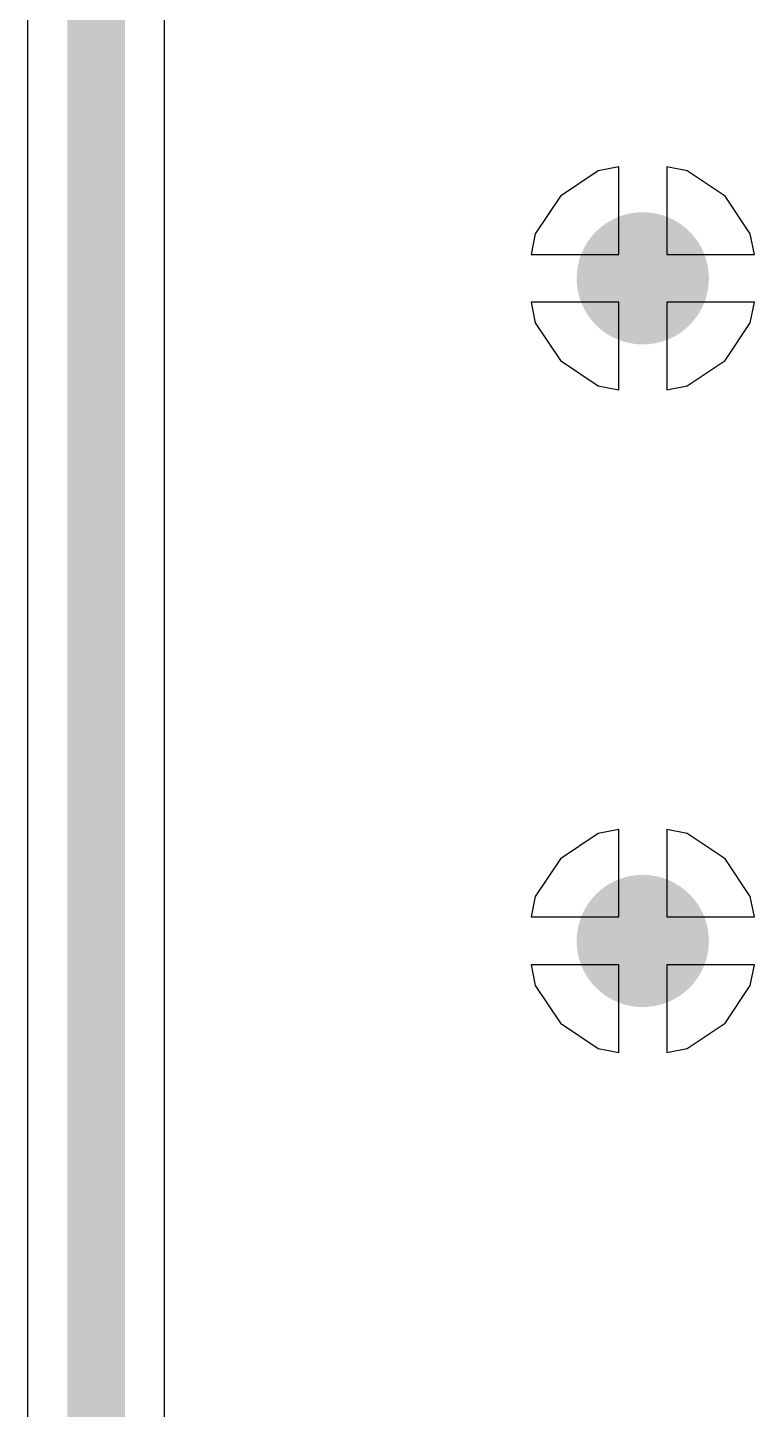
# Model space of a CAD drawing. Header units: millimetres. Extents: x 45 to 209, y 90 to 189.
# Drawn here: x 123.07 to 126.91, y 119.89 to 127.2 of the extents above; entities that cross this region are included whole.
import ezdxf

# ---------------------------------------------------------------- set-up
doc = ezdxf.new("R2010")
doc.units = ezdxf.units.MM
for name, color, linetype in [('BottomLayer', 5, 'Continuous'), ('MultiLayer', 9, 'Continuous'), ('TopLayer', 1, 'Continuous'), ('ViaHoleLayer', 16, 'Continuous')]:
    doc.layers.add(name, color=color, linetype=linetype)

msp = doc.modelspace()

# ---------------------------------------------------------------- linework, layer by layer
at = {"layer": 'BottomLayer'}
for p, q in [((126.085, 126.4416), (125.8852, 126.3081)), ((126.1937, 126.4632), (126.085, 126.4416)), ((126.1937, 125.9996), (126.1937, 126.4632)), ((126.5564, 126.4416), (126.4477, 126.4632)), ((126.4477, 126.4632), (126.4477, 125.9996)), ((126.7561, 126.3081), (126.5564, 126.4416)), ((125.8852, 126.3081), (125.7517, 126.1083)), ((126.8896, 126.1083), (126.7561, 126.3081)), ((125.7517, 126.1083), (125.7301, 125.9996)), ((126.9113, 125.9996), (126.8896, 126.1083)), ((125.7301, 125.9996), (126.1937, 125.9996)), ((126.4477, 125.9996), (126.9113, 125.9996)), ((126.1937, 125.7456), (125.7301, 125.7456)), ((125.7301, 125.7456), (125.7517, 125.6369)), ((126.1937, 125.282), (126.1937, 125.7456)), ((126.9113, 125.7456), (126.4477, 125.7456)), ((126.4477, 125.7456), (126.4477, 125.282)), ((126.8896, 125.6369), (126.9113, 125.7456)), ((125.7517, 125.6369), (125.8852, 125.4371)), ((126.7561, 125.4371), (126.8896, 125.6369)), ((125.8852, 125.4371), (126.085, 125.3036)), ((126.5564, 125.3036), (126.7561, 125.4371)), ((126.085, 125.3036), (126.1937, 125.282)), ((126.4477, 125.282), (126.5564, 125.3036)), ((126.085, 122.9346), (125.8852, 122.8011)), ((126.1937, 122.9562), (126.085, 122.9346)), ((126.1937, 122.4926), (126.1937, 122.9562)), ((126.5564, 122.9346), (126.4477, 122.9562)), ((126.4477, 122.9562), (126.4477, 122.4926)), ((126.7561, 122.8011), (126.5564, 122.9346)), ((125.8852, 122.8011), (125.7517, 122.6013)), ((126.8896, 122.6013), (126.7561, 122.8011)), ((125.7517, 122.6013), (125.7301, 122.4926)), ((126.9113, 122.4926), (126.8896, 122.6013)), ((125.7301, 122.4926), (126.1937, 122.4926)), ((126.4477, 122.4926), (126.9113, 122.4926)), ((126.1937, 122.2386), (125.7301, 122.2386)), ((125.7301, 122.2386), (125.7517, 122.1299)), ((126.1937, 121.775), (126.1937, 122.2386)), ((126.9113, 122.2386), (126.4477, 122.2386)), ((126.4477, 122.2386), (126.4477, 121.775)), ((126.8896, 122.1299), (126.9113, 122.2386)), ((125.7517, 122.1299), (125.8852, 121.9301)), ((126.7561, 121.9301), (126.8896, 122.1299)), ((125.8852, 121.9301), (126.085, 121.7966)), ((126.5564, 121.7966), (126.7561, 121.9301)), ((126.085, 121.7966), (126.1937, 121.775)), ((126.4477, 121.775), (126.5564, 121.7966))]:
    msp.add_line(p, q, dxfattribs=at)
at = {"layer": 'BottomLayer', "const_width": 0.35}
for points in [[(126.1457, 125.8726, 1), (126.4957, 125.8726, 1)], [(126.1457, 122.3656, 1), (126.4957, 122.3656, 1)]]:
    msp.add_lwpolyline(points, format="xyb", close=True, dxfattribs=at)
at = {"layer": 'MultiLayer', "const_width": 0.35}
for points in [[(126.1457, 125.8726, 1), (126.4957, 125.8726, 1)], [(126.1457, 122.3656, 1), (126.4957, 122.3656, 1)]]:
    msp.add_lwpolyline(points, format="xyb", close=True, dxfattribs=at)
at = {"layer": 'TopLayer'}
for p, q in [((123.0653, 136.2012), (123.0653, 117.1311)), ((123.7904, 117.3466), (123.7904, 136.051)), ((126.085, 126.4416), (125.8852, 126.3081)), ((126.1937, 126.4632), (126.085, 126.4416)), ((126.1937, 125.9996), (126.1937, 126.4632)), ((126.5564, 126.4416), (126.4477, 126.4632)), ((126.4477, 126.4632), (126.4477, 125.9996)), ((126.7561, 126.3081), (126.5564, 126.4416)), ((125.8852, 126.3081), (125.7517, 126.1083)), ((126.8896, 126.1083), (126.7561, 126.3081)), ((125.7517, 126.1083), (125.7301, 125.9996)), ((126.9113, 125.9996), (126.8896, 126.1083)), ((125.7301, 125.9996), (126.1937, 125.9996)), ((126.4477, 125.9996), (126.9113, 125.9996)), ((126.1937, 125.7456), (125.7301, 125.7456)), ((125.7301, 125.7456), (125.7517, 125.6369)), ((126.1937, 125.282), (126.1937, 125.7456)), ((126.9113, 125.7456), (126.4477, 125.7456)), ((126.4477, 125.7456), (126.4477, 125.282)), ((126.8896, 125.6369), (126.9113, 125.7456)), ((125.7517, 125.6369), (125.8852, 125.4371)), ((126.7561, 125.4371), (126.8896, 125.6369)), ((125.8852, 125.4371), (126.085, 125.3036)), ((126.5564, 125.3036), (126.7561, 125.4371)), ((126.085, 125.3036), (126.1937, 125.282)), ((126.4477, 125.282), (126.5564, 125.3036)), ((126.085, 122.9346), (125.8852, 122.8011)), ((126.1937, 122.9562), (126.085, 122.9346)), ((126.1937, 122.4926), (126.1937, 122.9562)), ((126.5564, 122.9346), (126.4477, 122.9562)), ((126.4477, 122.9562), (126.4477, 122.4926)), ((126.7561, 122.8011), (126.5564, 122.9346)), ((125.8852, 122.8011), (125.7517, 122.6013)), ((126.8896, 122.6013), (126.7561, 122.8011)), ((125.7517, 122.6013), (125.7301, 122.4926)), ((126.9113, 122.4926), (126.8896, 122.6013)), ((125.7301, 122.4926), (126.1937, 122.4926)), ((126.4477, 122.4926), (126.9113, 122.4926)), ((126.1937, 122.2386), (125.7301, 122.2386)), ((125.7301, 122.2386), (125.7517, 122.1299)), ((126.1937, 121.775), (126.1937, 122.2386)), ((126.9113, 122.2386), (126.4477, 122.2386)), ((126.4477, 122.2386), (126.4477, 121.775)), ((126.8896, 122.1299), (126.9113, 122.2386)), ((125.7517, 122.1299), (125.8852, 121.9301)), ((126.7561, 121.9301), (126.8896, 122.1299)), ((125.8852, 121.9301), (126.085, 121.7966)), ((126.5564, 121.7966), (126.7561, 121.9301)), ((126.085, 121.7966), (126.1937, 121.775)), ((126.4477, 121.775), (126.5564, 121.7966))]:
    msp.add_line(p, q, dxfattribs=at)
at = {"layer": 'TopLayer', "const_width": 0.3048}
msp.add_lwpolyline([(123.4278, 114.6499), (123.4278, 136.2012)], dxfattribs=at)
at = {"layer": 'TopLayer', "const_width": 0.35}
for points in [[(126.1457, 125.8726, 1), (126.4957, 125.8726, 1)], [(126.1457, 122.3656, 1), (126.4957, 122.3656, 1)]]:
    msp.add_lwpolyline(points, format="xyb", close=True, dxfattribs=at)
at = {"layer": 'ViaHoleLayer', "const_width": 0.175}
for points in [[(126.2332, 125.8726, 1), (126.4082, 125.8726, 1)], [(126.2332, 122.3656, 1), (126.4082, 122.3656, 1)]]:
    msp.add_lwpolyline(points, format="xyb", close=True, dxfattribs=at)

doc.saveas('drawing.dxf')
